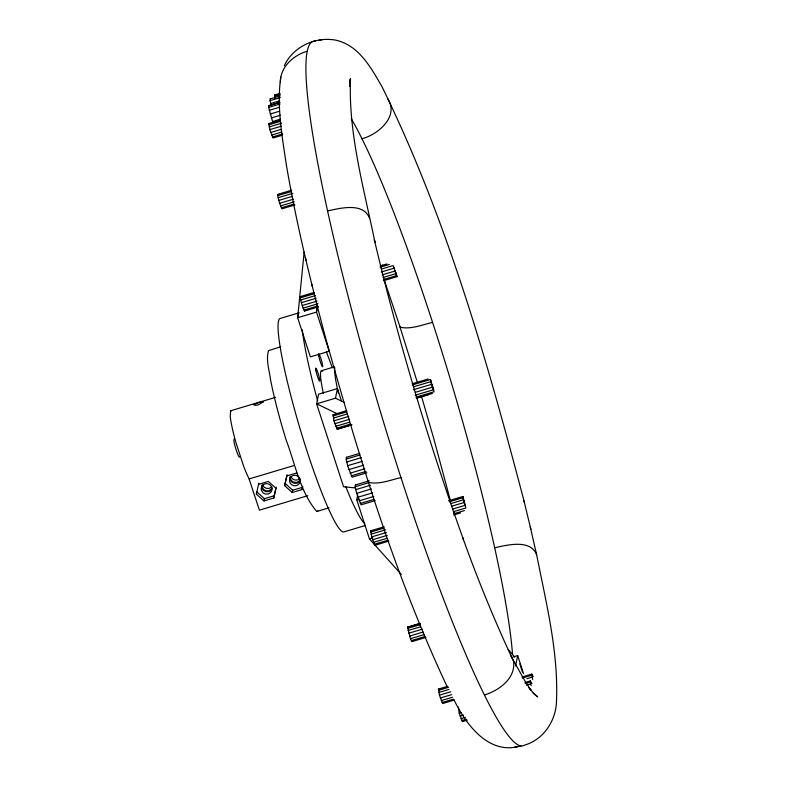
<?xml version="1.0" encoding="UTF-8"?>
<svg xmlns="http://www.w3.org/2000/svg" width="787" height="787" viewBox="0 0 787 787"><rect width="100%" height="100%" fill="white"/><g stroke="black" fill="none" stroke-linecap="round" stroke-linejoin="round"><path stroke-width="1.18" d="M350.51 78.72C348.218 133.928 364.037 188.526 374.946 242.327L374.317 239.779L381.095 267.875M349.861 80.776L349.546 86.206L350.5 78.493L349.831 80.707M280.438 82.625C279.906 67.269 293.246 55.336 307.028 51.283M304.156 252.007L297.653 317.712L310.363 356.885L329.222 351.258L316.502 312.075L317.102 305.995M280.772 77.067C276.611 106.412 282.1 136.033 286.37 165.034C296.512 224.216 310.835 282.602 326.33 340.584C359.246 458.044 395.005 575.504 446.908 686.166M258.579 484.349L268.377 481.428L275.971 488.255L273.768 498.014L263.96 500.945L256.365 494.118L256.828 491.845L264.422 498.683L274.23 495.751L276.188 487.074M298.627 312.911L297.653 317.712L316.502 312.075L317.722 306.084M263.96 500.945L264.422 498.683M273.768 498.014L274.23 495.751M302.779 486.317L302.041 489.573L292.243 492.505L284.648 485.668L287.068 474.728M292.243 492.505L292.705 490.232L285.11 483.405M302.041 489.573L302.503 487.31L292.705 490.232M337.485 413.883L316.63 403.829L335.488 398.202L337.446 388.571L318.597 394.208L316.63 403.829L343.565 486.789L355.596 487.93M401.34 574.471L369.457 538.938L356.747 499.765L357.721 494.964M412.25 384.971L430.41 379.55L431.65 383.387L434.07 391.769L415.92 397.189M515.574 665.93L517.679 655.571L513.026 656.958M256.365 494.118L258.795 483.169M284.648 485.668L286.852 475.909L296.66 472.977M275.548 397.356L230.611 410.775L230.227 416.697A37.314 4.201 73.4 0 0 235.903 442.442L243.577 466.091A37.314 4.201 73.4 0 0 248.849 478.221L259.395 510.143L307.786 495.692M272.007 488.511L271.131 490.114L268.77 491.58L265.947 491.668L263.438 490.39L261.933 488.058A5.42 5.273 11.5 0 1 261.796 485.323A5.42 5.273 11.5 0 0 262.11 487.212L263.615 489.544L266.124 490.822L268.938 490.734L271.308 489.268M284.294 65.724C293.049 46.699 315.253 36.487 335.567 40.107C358.892 45.125 371.248 68.036 382.148 86.993C446.554 218.235 486.946 359.875 523.994 500.837L524.506 502.962M271.8 486.858L269.429 488.324L266.616 488.412L264.107 487.133L262.602 484.802M274.919 98.414L274.496 95.079L275.42 95.925M271.062 105.379L270.069 100.628L270.443 98.778M280.536 119.142L272.577 121.523L268.682 107.416L268.633 105.753L279.296 102.517M282.405 135.177L273.01 138.02L269.793 129.629L268.997 123.47M294.869 204.935L282.071 208.791C280.615 207.345 275.971 192.353 278.677 195.225M318.538 306.851L304.608 311.042C303.162 309.596 298.519 294.604 301.214 297.476M304.608 311.042L304.884 309.704M351.956 424.803L337.2 429.2L333.973 420.819L333.186 414.66M337.2 429.2L351.13 425.01M366.87 472.761L352.084 477.178L347.657 465.688L346.201 459.087L346.585 457.247M375.133 500.581L361.056 504.841L356.639 493.341L355.183 486.74L355.557 484.9M388.808 541.092L374.878 545.293L371.661 536.901L370.874 530.743M425.846 637.431L411.916 641.621L410.46 638.7L407.587 627.209L420.386 623.353M454.315 700.017L442.658 703.539L439.431 695.147L438.644 688.989M533.271 676.672L531.678 674.154L532.681 679.594M458.428 707.06L459.215 713.229L462.441 721.61L467.291 720.125M531.894 683.46L530.3 680.942L531.087 685.575M280.743 346.821L268.505 350.599C265.721 360.289 269.459 370.647 270.649 380.367C274.673 400.396 280.044 420.12 286.006 439.658C295.135 463.474 299.936 491.836 316.758 511.461L317.909 510.999M361.951 138.748C377.967 134.734 399.284 116.427 387.863 98.936M484.556 694.941C499.017 690.524 515.819 678.374 513.586 661.395C494.718 620.963 477.729 579.616 462.717 537.57M274.496 95.079L280.162 93.387M274.535 96.289L280.202 94.597M270.01 98.955L280.251 95.896M270.069 100.628L280.31 97.568M270.6 103.53L279.7 100.815M268.633 105.753L280.005 102.359M268.682 107.416L280.064 104.022M269.213 110.328L279.454 107.268M270.138 114.026L279.247 111.301M271.318 117.952L280.418 115.236M268.692 123.598L280.349 120.086M268.731 124.818L280.074 121.424M269.115 126.933L281.598 123.205M269.793 129.629L281.136 126.245M270.649 132.501L280.861 129.452M271.564 135.098L281.776 132.049M272.391 137.036L282.602 133.987M277.742 194.379L291.672 190.179M277.781 195.589L291.406 191.526M278.175 197.704L292.921 193.307M278.844 200.41L292.469 196.337M279.71 203.272L293.325 199.209M280.625 205.879L294.24 201.806M281.451 207.807L293.935 204.089M380.514 265.849L382.787 265.17M380.21 265.976L387.017 263.94M380.249 267.196L389.319 264.481M381.764 268.967L393.116 265.583L397.012 276.67L383.397 280.733M381.302 272.007L393.785 268.278L394.336 268.78L393.972 267.305M300.29 296.63L314.22 292.43M300.329 297.84L313.944 293.777M382.167 274.879L394.651 271.151L394.808 270.354L396.107 273.384M300.713 299.965L315.459 295.558M383.082 277.477L395.566 273.748L395.31 271.781M301.391 302.661L316.138 298.253M383.908 279.415L396.392 275.686L395.763 272.843M302.247 305.523L317.004 301.126M303.162 308.13L317.909 303.723M303.989 310.068L317.604 305.995M299.139 312.793L280.064 318.489A111.38 12.523 73.4 0 0 300.408 429.928A111.38 12.523 73.4 0 0 344.067 531.855L365.384 525.48M321.401 370.716L334.455 366.821M412.211 383.751L428.098 379.009M413.775 386.751L430.794 381.665L432.329 387.234L415.31 392.32M413.313 389.781L431.463 384.361L432.014 384.863M332.881 414.788L346.801 410.598M332.921 416.008L346.536 411.935M333.304 418.123L346.919 414.06M415.083 395.251L433.243 389.831L432.486 386.437M333.973 420.819L348.73 416.412M416.844 398.045L428.197 394.651M416.539 398.173L432.417 393.431M334.839 423.691L349.585 419.284M335.754 426.288L349.369 422.226M336.58 428.226L350.195 424.163M249.253 478.899L294.19 465.481M346.152 457.414L359.807 453.342M346.201 459.087L359.856 455.004M346.733 461.989L361.528 457.572M347.657 465.688L362.453 461.271M348.838 469.623L363.633 465.206M350.097 473.184L364.883 468.767M351.228 475.84L366.024 471.423M355.124 485.077L369.211 480.818M355.183 486.74L368.837 482.657M355.714 489.642L370.5 485.225M356.639 493.341L371.425 488.924M357.819 497.276L372.605 492.859M316.758 511.461L328.956 507.822M356.747 499.765L358.961 499.106M359.069 500.837L373.864 496.42M360.21 503.493L373.864 499.42M448.521 500.768L462.953 496.499L463.651 498.643M449.377 501.781L462.992 497.709L462.953 496.499M450.902 503.552L463.386 499.824L464.241 501.545L465.835 507.999L453.351 511.717M451.581 506.257L464.055 502.529L464.605 503.031M370.559 530.871L384.174 526.808M370.598 532.091L384.213 528.018M452.436 509.12L464.92 505.392L462.992 497.709L463.681 499.499M370.982 534.206L385.738 529.799M371.661 536.901L386.407 532.504M369.457 538.938L372.782 537.944M454.178 513.655L464.389 510.606M453.666 514.973L460.474 512.947M372.517 539.774L387.273 535.367M373.432 542.371L387.047 538.308M374.258 544.309L387.883 540.246M407.587 627.209L420.071 623.481M407.627 628.419L420.11 624.691M408.01 630.535L420.494 626.806M408.689 633.24L422.304 629.167M409.545 636.103L423.17 632.04M410.46 638.7L424.085 634.637M411.296 640.638L424.911 636.575M438.329 689.117L447.724 686.284M438.379 690.337L448.59 687.287M438.762 692.452L448.974 689.402M439.431 695.147L450.784 691.763M440.297 698.02L451.64 694.626M441.212 700.617L452.555 697.233M531.963 674.036L522.253 676.968L522.293 678.06L531.717 675.246M442.038 702.555L453.391 699.171M526.828 678.728L532.071 677.164M525.067 682.506L530.586 680.824M525.096 683.608L530.34 682.044M526.493 685.202L530.684 683.952M459.215 713.229L461.487 712.55M460.08 716.091L463.484 715.078M460.995 718.688L465.53 717.341M461.821 720.626L466.357 719.269M432.565 322.434C422.078 324.775 410.922 329.655 400.121 327.205L384.046 279.375M401.006 477.581C390.509 479.922 379.354 484.802 368.552 482.352L368.159 481.28M327.471 210.975C340.23 208.132 363.161 202.279 369.369 217.851M494.718 547.762C507.477 544.919 530.399 539.065 536.616 554.638C546.148 603.068 558.622 652 556.468 701.709C555.838 720.902 543.463 739.711 524.536 745.122A367.568 41.337 73.4 0 1 377.367 401.518A367.568 41.337 73.4 0 1 315.243 41.18M454.069 700.007C466.14 724.817 489.189 755.884 520.984 745.82M318.519 40.412L322.06 39.714M514.157 747.286L517.708 746.588M230.611 410.775L231.408 410.883M335.488 398.202L344.263 402.432M533.183 693.15L537.659 696.898L533.124 692.747L528.677 687.179L531.156 690.583L525.293 681.64L510.468 655.138M234.29 438.575L233.828 440.838A9.897 1.112 73.4 0 0 236.976 452.269A9.897 1.112 73.4 0 0 239.642 456.913M508.323 649.629L514.668 657.115M299.581 478.152L298.568 476.607L296.079 475.299L293.266 475.407L290.895 476.843L289.616 479.273L289.724 482.028A5.479 5.322 11.5 0 0 296.532 485.549A5.479 5.322 11.5 0 0 300.093 478.929M433.785 389.467L432.988 387.863M407.902 627.082L408.522 628.056M430.41 379.55L431.433 382.226L431.414 381.557M453.843 512.563L463.563 539.941M454.532 514.511C426.21 432.742 401.498 349.723 380.574 265.75M517.679 655.571L523.581 673.751M519.804 663.884L522.42 671.95M337.446 388.571L341.617 401.429M399.727 326.133L417.277 382.138M421.32 395.743L433.824 438.792L450.617 501.388M396.412 274.476L397.012 276.67M530.241 526.808L536.616 554.638M305.356 257.644L305.976 260.192M311.711 284.038L312.232 286.163M523.994 500.837L530.861 529.356M464.025 500.384L464.241 501.545M271.82 487.369L271.958 490.114L270.649 492.524L268.278 493.99L265.465 494.069L262.956 492.8L261.451 490.468A5.42 5.273 11.5 0 1 264.963 483.857A5.42 5.273 11.5 0 1 271.761 487.389M290.314 476.942L290.393 478.771M290.098 476.873L290.216 479.617A5.479 5.322 11.5 0 0 297.043 483.139A5.479 5.322 11.5 0 0 300.418 480.129M300.595 479.283A5.479 5.322 11.5 0 1 290.334 478.781M299.385 479.037A5.479 5.322 11.5 0 1 290.816 476.381M351.248 118.739A310.639 34.933 73.4 0 1 449.83 377.632A310.639 34.933 73.4 0 1 512.534 654.469M323.418 393.549A49.502 5.568 73.4 0 1 322.69 371.218M338.499 393.421A49.502 5.568 73.4 0 1 334.809 367.824M364.745 523.689A111.38 12.523 73.4 0 1 345.729 486.514M317.643 400.839A111.38 12.523 73.4 0 1 302.257 329.655M326.32 351.779A111.38 12.523 73.4 0 1 332.291 367.706M263.37 401.793L258.313 404.872L255.854 405.413L253.473 404.744L258.795 402.491L263.37 401.793M318.814 356.167A6.808 0.767 73.4 0 0 322.414 366.703A6.808 0.767 73.4 0 0 320.683 357.878A6.808 0.767 73.4 0 0 318.814 356.167M315.882 370.549A6.808 0.767 73.4 0 0 319.492 381.085A6.808 0.767 73.4 0 0 317.761 372.261A6.808 0.767 73.4 0 0 315.882 370.549"/></g></svg>
